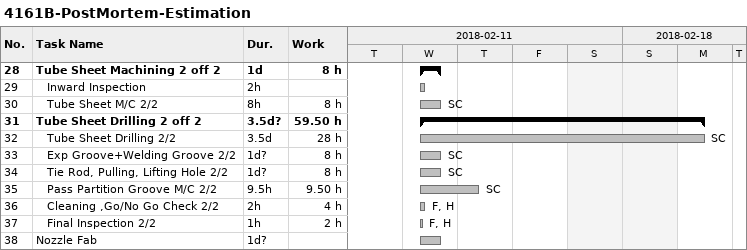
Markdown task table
4161B-PostMortem-Estimation

| ID | Level | Task | Duration | Start | Finish | Resources | Work (h) |
|---|---|---|---|---|---|---|---|
| 28 | 1 | **Tube Sheet Machining 2 off 2** | 1d | 2018-02-14 | 2018-02-14 |  | 8 |
| 29 | 2 | Inward Inspection | 2h | 2018-02-14 | 2018-02-14 |  |  |
| 30 | 2 | Tube Sheet M/C 2/2 | 8h | 2018-02-14 | 2018-02-14 | SC | 8 |
| 31 | 1 | **Tube Sheet Drilling 2 off 2** | 3.5d? | 2018-02-14 | 2018-02-19 |  | 59.50 |
| 32 | 2 | Tube Sheet Drilling 2/2 | 3.5d | 2018-02-14 | 2018-02-19 | SC | 28 |
| 33 | 2 | Exp Groove+Welding Groove 2/2 | 1d? | 2018-02-14 | 2018-02-14 | SC | 8 |
| 34 | 2 | Tie Rod, Pulling, Lifting Hole 2/2 | 1d? | 2018-02-14 | 2018-02-14 | SC | 8 |
| 35 | 2 | Pass Partition Groove M/C 2/2 | 9.5h | 2018-02-14 | 2018-02-15 | SC | 9.50 |
| 36 | 2 | Cleaning ,Go/No Go Check 2/2 | 2h | 2018-02-14 | 2018-02-14 | F, H | 4 |
| 37 | 2 | Final Inspection 2/2 | 1h | 2018-02-14 | 2018-02-14 | F, H | 2 |
| 38 | 1 | Nozzle Fab | 1d? | 2018-02-14 | 2018-02-14 |  |  |
